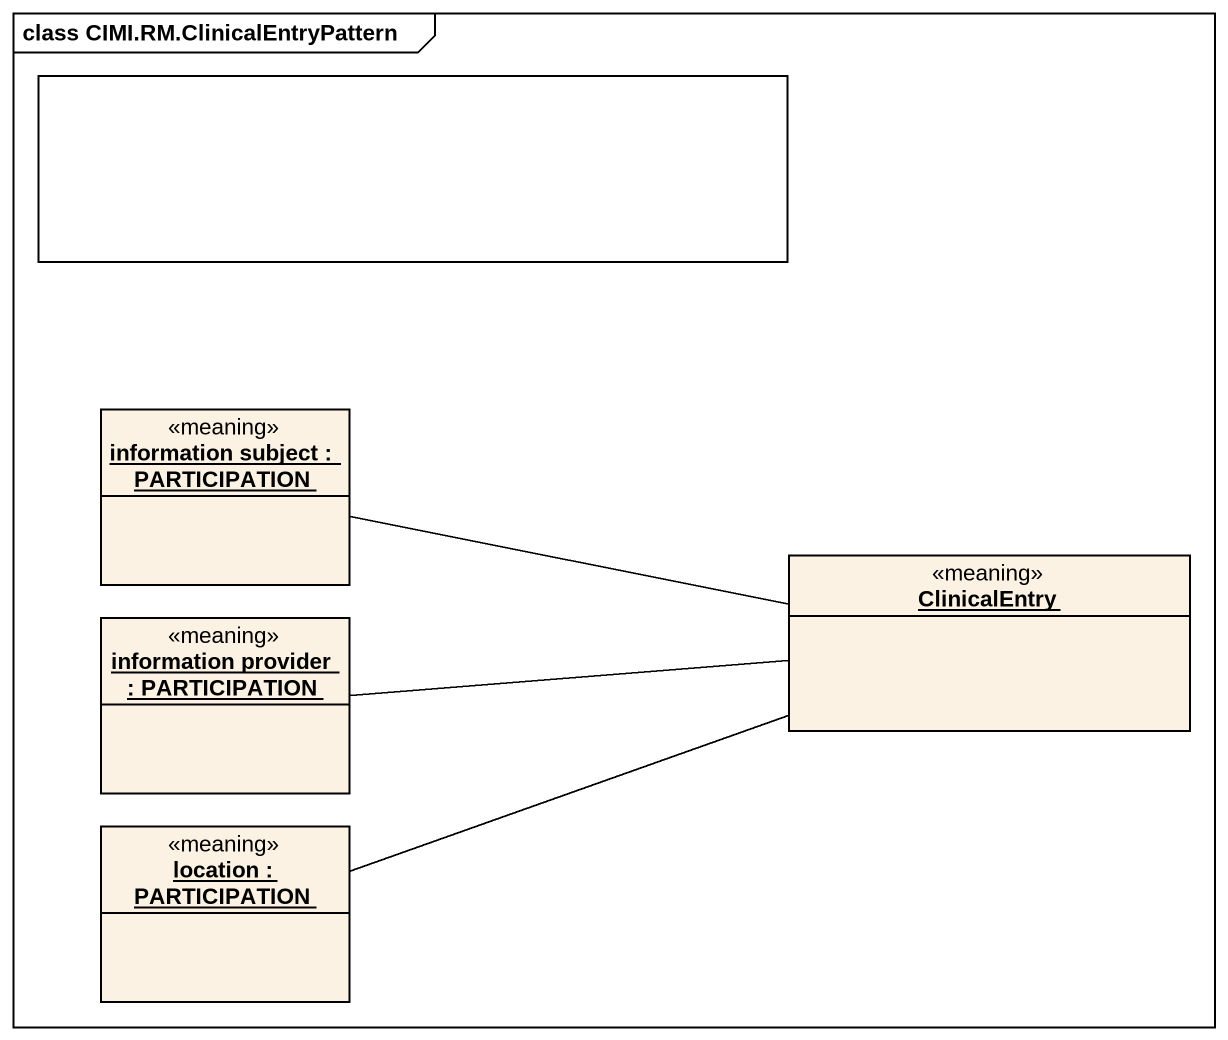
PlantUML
@startuml
mainframe class CIMI.RM.ClinicalEntryPattern
allowmixing
hide circle
hide empty members
rectangle " " as rectangle1
object "information subject : PARTICIPATION" as information_subject <<meaning>>
object "information provider : PARTICIPATION" as information_provider <<meaning>>
object ClinicalEntry <<meaning>>
object "location : PARTICIPATION" as location <<meaning>>
ClinicalEntry -left- information_subject
ClinicalEntry -left- information_provider
ClinicalEntry -left- location
@enduml
